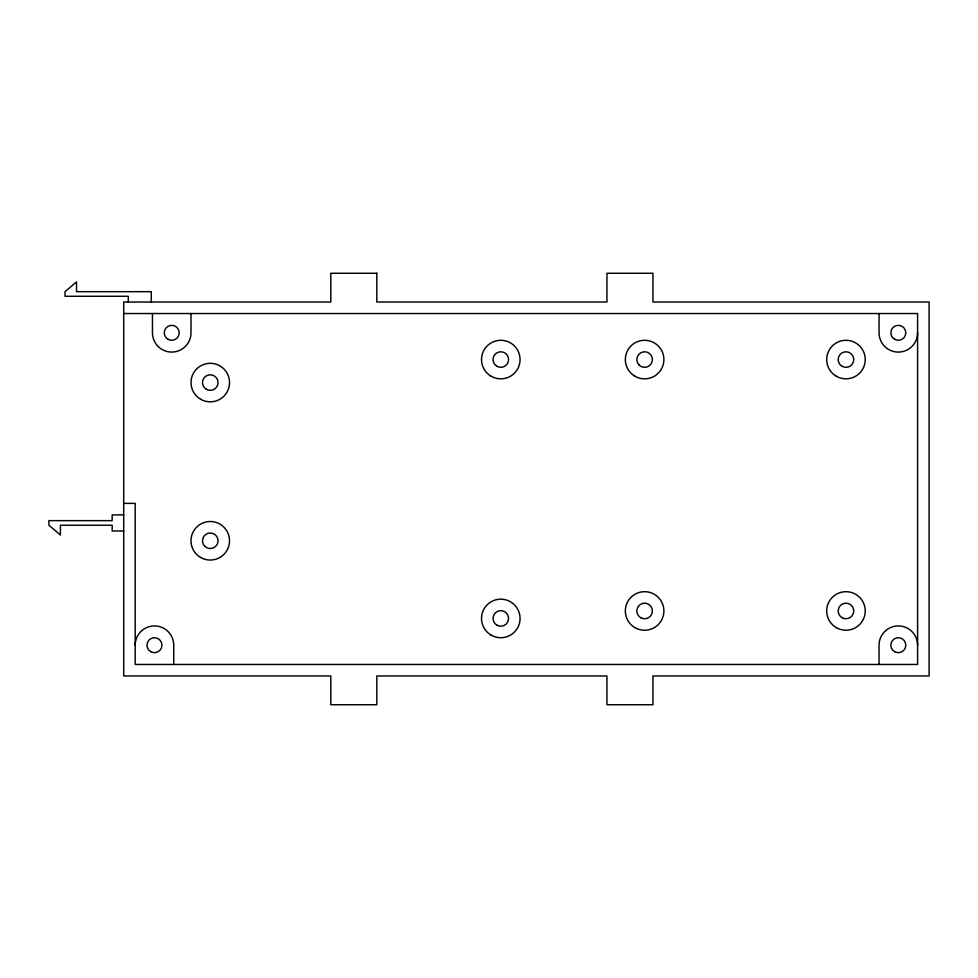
<?xml version="1.0" encoding="UTF-8"?>
<svg xmlns="http://www.w3.org/2000/svg" width="978" height="978" viewBox="0 0 978 978"><rect width="100%" height="100%" fill="white"/><g stroke="black" fill="none" stroke-linecap="round" stroke-linejoin="round"><path stroke-width="1.47" d="M123.693 313.535L917.596 313.535L917.596 664.465L135.196 664.465L135.196 503.377L123.693 503.377M123.693 514.893L112.177 514.893L112.177 520.638L48.9 520.638L48.9 525.247L60.404 535.027L60.404 525.247L112.177 525.247L112.177 530.993L123.693 530.993M879.051 313.535L879.051 332.813A19.267 19.267 0 0 0 898.317 352.08A19.267 19.267 0 0 0 917.596 332.813M879.051 664.465L879.051 645.187A19.267 19.267 0 0 1 898.317 625.92A19.267 19.267 0 0 1 917.596 645.187M191.003 313.535L191.003 332.813A19.267 19.267 0 0 1 171.725 352.08A19.267 19.267 0 0 1 152.458 332.813L152.458 313.535M173.742 664.465L173.742 645.187A19.267 19.267 0 0 0 154.463 625.92A19.267 19.267 0 0 0 135.196 645.187M151.297 302.031L151.297 291.676L76.516 291.676L76.516 281.896L65.013 291.676L65.013 296.273L128.289 296.273L128.289 302.031M376.823 273.265L330.796 273.265L330.796 302.031L123.693 302.031L123.693 675.969L330.796 675.969L330.796 704.735L376.823 704.735L376.823 675.969L606.935 675.969L606.935 704.735L652.962 704.735L652.962 675.969L929.1 675.969L929.1 302.031L652.962 302.031L652.962 273.265L606.935 273.265L606.935 302.031L376.823 302.031L376.823 273.265M894.577 651.666A7.482 7.482 0 0 0 905.799 645.187A7.482 7.482 0 0 0 894.577 638.72A7.482 7.482 0 0 0 894.577 651.666M894.577 339.28A7.482 7.482 0 0 0 905.799 332.813A7.482 7.482 0 0 0 894.577 326.334A7.482 7.482 0 0 0 894.577 339.28M842.082 366.285A7.763 7.763 0 0 0 853.733 359.562A7.763 7.763 0 0 0 842.082 352.838A7.763 7.763 0 0 0 842.082 366.285M836.337 376.249A19.267 19.267 0 0 0 865.237 359.562A19.267 19.267 0 0 0 836.337 342.875A19.267 19.267 0 0 0 836.337 376.249M634.979 376.249A19.267 19.267 0 0 0 663.891 359.562A19.267 19.267 0 0 0 634.979 342.875A19.267 19.267 0 0 0 634.979 376.249M639.123 365.051A7.763 7.763 0 0 0 652.118 361.567A7.763 7.763 0 0 0 642.607 352.056A7.763 7.763 0 0 0 639.123 365.051M491.152 376.249A19.267 19.267 0 0 0 520.064 359.562A19.267 19.267 0 0 0 491.152 342.875A19.267 19.267 0 0 0 491.152 376.249M496.91 366.285A7.763 7.763 0 0 0 508.56 359.562A7.763 7.763 0 0 0 496.91 352.838A7.763 7.763 0 0 0 496.91 366.285M167.984 339.28A7.482 7.482 0 0 0 179.206 332.813A7.482 7.482 0 0 0 167.984 326.334A7.482 7.482 0 0 0 167.984 339.28M150.722 651.666A7.482 7.482 0 0 0 161.945 645.187A7.482 7.482 0 0 0 150.722 638.72A7.482 7.482 0 0 0 150.722 651.666M200.637 557.472A19.267 19.267 0 0 0 229.537 540.773A19.267 19.267 0 0 0 200.637 524.086A19.267 19.267 0 0 0 200.637 557.472M204.781 546.274A7.763 7.763 0 0 0 217.776 542.79A7.763 7.763 0 0 0 208.265 533.279A7.763 7.763 0 0 0 204.781 546.274M200.637 399.256A19.267 19.267 0 0 0 229.537 382.569A19.267 19.267 0 0 0 200.637 365.882A19.267 19.267 0 0 0 200.637 399.256M206.382 389.293A7.763 7.763 0 0 0 218.033 382.569A7.763 7.763 0 0 0 206.382 375.845A7.763 7.763 0 0 0 206.382 389.293M836.337 627.656A19.267 19.267 0 0 0 865.237 610.957A19.267 19.267 0 0 0 836.337 594.269A19.267 19.267 0 0 0 836.337 627.656M842.082 617.693A7.763 7.763 0 0 0 853.733 610.957A7.763 7.763 0 0 0 842.082 604.233A7.763 7.763 0 0 0 842.082 617.693M634.979 627.656A19.267 19.267 0 0 0 663.891 610.957A19.267 19.267 0 0 0 634.979 594.269A19.267 19.267 0 0 0 634.979 627.656M640.737 617.693A7.763 7.763 0 0 0 652.387 610.957A7.763 7.763 0 0 0 640.737 604.233A7.763 7.763 0 0 0 640.737 617.693M491.152 635.125A19.267 19.267 0 0 0 520.064 618.438A19.267 19.267 0 0 0 491.152 601.751A19.267 19.267 0 0 0 491.152 635.125M496.91 625.162A7.763 7.763 0 0 0 508.56 618.438A7.763 7.763 0 0 0 496.91 611.715A7.763 7.763 0 0 0 496.91 625.162"/></g></svg>
